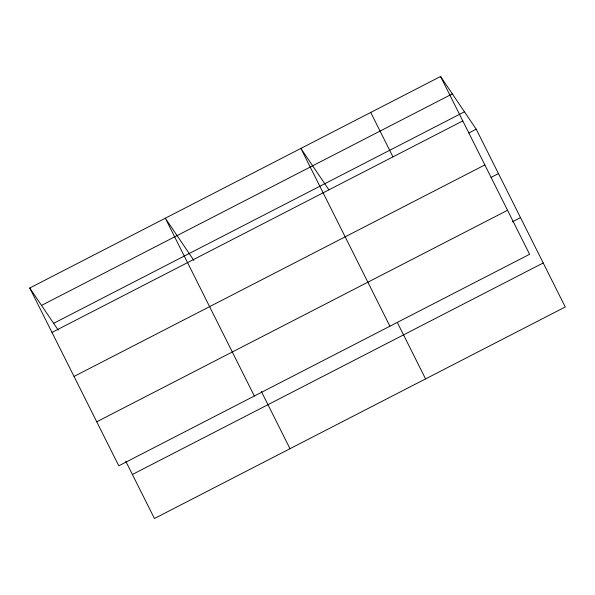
<?xml version="1.0" encoding="UTF-8"?>
<svg xmlns="http://www.w3.org/2000/svg" width="595" height="595" viewBox="0 0 595 595"><rect width="100%" height="100%" fill="white"/><g stroke="black" fill="none" stroke-linecap="round" stroke-linejoin="round"><path stroke-width="0.89" d="M440.56 76.495L529.595 254.288L118.784 465.811L29.75 288.017L440.56 76.495L476.216 129.189L565.25 306.983L154.44 518.505L125.79 461.296M41.516 305.406L452.326 93.884M53.639 323.323L464.45 111.8M51.996 332.434L462.806 120.911M468.823 132.997L476.216 129.189M74.033 376.449L484.843 164.927M491.068 177.414L498.461 173.606M96.74 421.796L507.557 210.273M512.288 221.846L520.499 217.621M132.395 474.49L543.213 262.968M328.871 189.768L300.884 148.415L389.918 326.209M193.814 260.327L165.321 218.216L254.348 396.01M29.75 288.017L58.243 330.128M370.722 112.455L392.968 156.872M397.341 322.512L425.574 378.896M261.361 391.495L290.003 448.697"/></g></svg>
